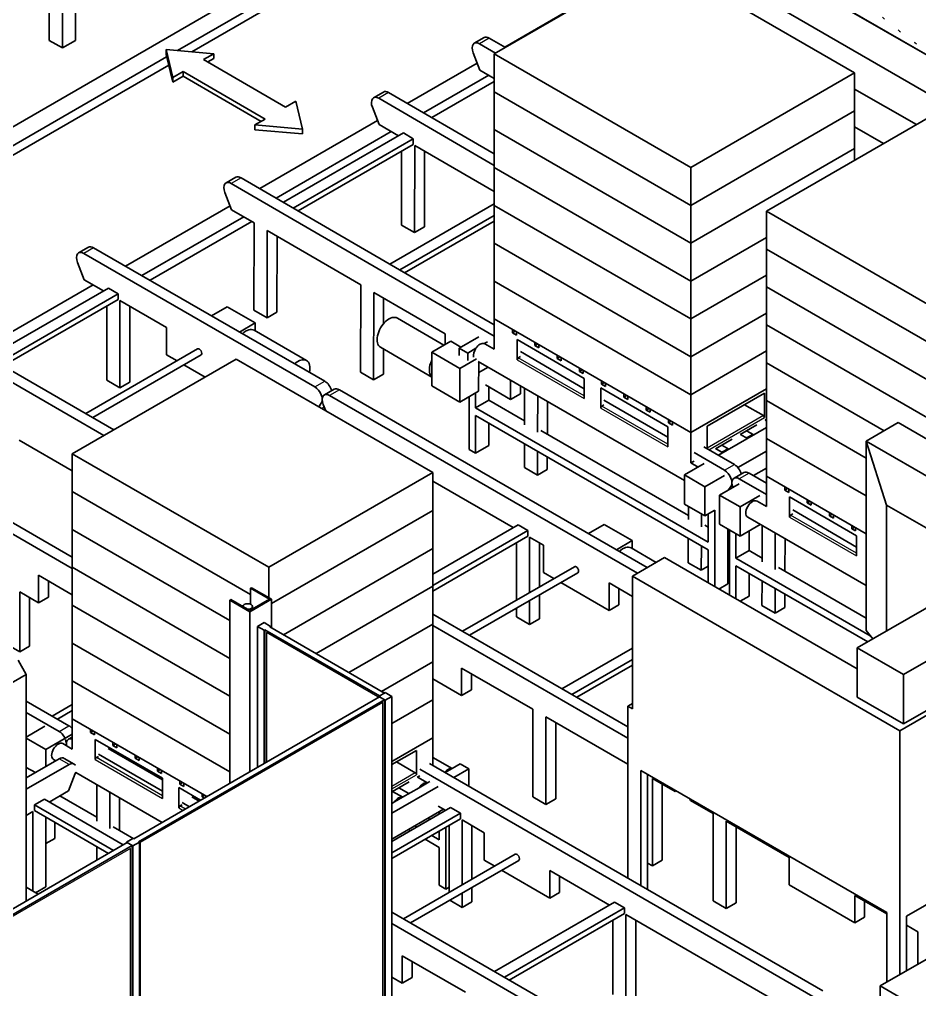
# Model space of a CAD drawing. Header units: millimetres. Extents: x 0 to 67800, y 0 to 42000.
# Drawn here: x 37433 to 41317, y 8477 to 12661 of the extents above; entities that cross this region are included whole.
import ezdxf

# ---------------------------------------------------------------- set-up
doc = ezdxf.new("R2010")
doc.units = ezdxf.units.MM
doc.header["$LTSCALE"] = 100
doc.linetypes.add('DOTTED', pattern=[0.0481, 0.0068, -0.0413])
for name, color, linetype, lineweight in [('Reference (ISO)', 7, 'DOTTED', 25), ('Visible (ISO)', 7, 'Continuous', 35), ('Visible Narrow (ISO)', 7, 'Continuous', 25)]:
    doc.layers.add(name, color=color, linetype=linetype, lineweight=lineweight)

msp = doc.modelspace()

# ---------------------------------------------------------------- linework, layer by layer
at = {"layer": 'Reference (ISO)', "ltscale": 18.237875}
msp.add_ellipse((43504.56, 14128.68), major_axis=(-3145.59, 0), ratio=0.5773503, start_param=0.064847, end_param=3.0767456, dxfattribs=at)
at = {"layer": 'Reference (ISO)', "ltscale": 18.120174}
msp.add_open_spline([(40383.51, 13902.24), (40433.15, 13674.17), (40521.45, 13462.53), (40761.99, 13059.33), (40921.55, 12877.33), (41315.53, 12527.04), (41558.53, 12377.87), (42119.81, 12117.86), (42444.18, 12023.59), (43114.04, 11910.45), (43459.92, 11894.02), (44143.93, 11940.01), (44481.9, 12001.73), (45136.14, 12215.13), (45453.57, 12366.26), (45996.76, 12774.34), (46232.2, 13016.15), (46504.03, 13502.47), (46580.66, 13695.75), (46625.61, 13902.24)], degree=3, knots=[2.4812018, 2.4812018, 2.4812018, 2.4812018, 2.6879056, 2.6879056, 2.9321188, 2.9321188, 3.2508192, 3.2508192, 3.6423922, 3.6423922, 4.0429308, 4.0429308, 4.441248, 4.441248, 4.842545, 4.842545, 5.1856258, 5.1856258, 5.3727798, 5.3727798, 5.3727798, 5.3727798], dxfattribs=at)
at = {"layer": 'Visible (ISO)'}
for p, q in [((35422.82, 11054.31), (39101.18, 13178.01)), ((39136.17, 13116.56), (38114.3, 12526.58)), ((39143.67, 13080.06), (38175.97, 12521.36)), ((37674.75, 12570.5), (37674.75, 13035.08)), ((37561.61, 12570.5), (37561.61, 12929.76)), ((37618.18, 12537.84), (37618.18, 12962.42)), ((41400.56, 12477.51), (40552.03, 12967.41)), ((41400.56, 12477.5), (40552.03, 12967.4)), ((39481.19, 12512.45), (40188.3, 12920.7)), ((40188.3, 12920.7), (41036.83, 12430.8)), ((41400.56, 12314.2), (40552.03, 12804.1)), ((41400.56, 12314.19), (40552.03, 12804.09)), ((39526.8, 12541.92), (39864.86, 12737.1)), ((37561.61, 12570.5), (37618.18, 12537.84)), ((37618.18, 12537.84), (37674.75, 12570.5)), ((39437.66, 12582.75), (39395.23, 12558.25)), ((39417.48, 12556.05), (39487.09, 12515.86)), ((39529.52, 12540.35), (39459.91, 12580.54)), ((38065.46, 12510.33), (38065.51, 12530.71)), ((38094.97, 12411.2), (38065.51, 12530.71)), ((38065.51, 12530.71), (38271.75, 12513.26)), ((38271.75, 12513.26), (38227.56, 12487.74)), ((38271.69, 12492.88), (38271.75, 12513.26)), ((39419.32, 12442.31), (39390.23, 12517.28)), ((39481.19, 12349.15), (39481.19, 12512.45)), ((40329.72, 12022.56), (39481.19, 12512.45)), ((38068.03, 12499.87), (35493.54, 11013.48)), ((38065.46, 12510.33), (38094.92, 12390.82)), ((38227.56, 12487.74), (38581.11, 12282.31)), ((38245.12, 12477.54), (38271.69, 12492.88)), ((39105.93, 12298.93), (39407.42, 12472.99)), ((38076.84, 12464.13), (36911.34, 11791.22)), ((38139.17, 12436.71), (38094.97, 12411.2)), ((38139.11, 12416.33), (38139.17, 12436.71)), ((38492.72, 12231.28), (38139.17, 12436.71)), ((39481.19, 12406.59), (39419.32, 12442.31)), ((41036.83, 12430.8), (40329.72, 12022.56)), ((41036.83, 12267.5), (41036.83, 12430.8)), ((38094.92, 12390.82), (38139.11, 12416.33)), ((38094.92, 12390.82), (38094.97, 12411.2)), ((38139.11, 12416.33), (38475.1, 12221.11)), ((39457.51, 12420.26), (39176.42, 12257.98)), ((39481.19, 12393.11), (39211.66, 12237.5)), ((38960.81, 12323.39), (39003.24, 12347.88)), ((39481.19, 12080.89), (39025.59, 12345.62)), ((40329.72, 11859.26), (39481.19, 12349.15)), ((39481.19, 12349.15), (39481.2, 12349.15)), ((39481.19, 12185.85), (39481.19, 12349.15)), ((40329.72, 11859.25), (39481.19, 12349.15)), ((41302.97, 12207.24), (41036.83, 12360.89)), ((41302.96, 12207.24), (41036.83, 12360.89)), ((38581.11, 12282.31), (38625.3, 12307.83)), ((38625.3, 12307.83), (38654.76, 12188.32)), ((38983.16, 12321.12), (39481.19, 12031.74)), ((38984.68, 12207.56), (38955.76, 12282.54)), ((41036.83, 12267.5), (40329.72, 11859.26)), ((41036.83, 12267.5), (40329.72, 11859.25)), ((41036.82, 12267.5), (41036.83, 12267.5)), ((41036.83, 12104.2), (41036.83, 12267.5)), ((38448.53, 12205.77), (38492.72, 12231.28)), ((38469.54, 11931.51), (38977.94, 12225.04)), ((40656.4, 11833.95), (41363.51, 12242.19)), ((38448.47, 12185.39), (38448.53, 12205.77)), ((38448.47, 12185.39), (38654.71, 12167.94)), ((38654.76, 12188.32), (38448.53, 12205.77)), ((39036.72, 12177.32), (38540.02, 11890.55)), ((38654.71, 12167.94), (38654.76, 12188.32)), ((39068.19, 12159.04), (38984.68, 12207.56)), ((40329.72, 11695.95), (39481.19, 12185.85)), ((39481.19, 12185.84), (39481.2, 12185.84)), ((39481.19, 12022.54), (39481.19, 12185.84)), ((40329.72, 11695.94), (39481.19, 12185.84)), ((41161.54, 12125.59), (41036.83, 12197.59)), ((41161.53, 12125.58), (41036.83, 12197.58)), ((39089.33, 12171.25), (38571.49, 11872.27)), ((38613.91, 11847.62), (39131.76, 12146.6)), ((39089.33, 12171.25), (39131.76, 12146.6)), ((39131.76, 12146.6), (39131.69, 12122.14)), ((39131.69, 12122.14), (38634.99, 11835.37)), ((39082.04, 12093.47), (39081.15, 11774.29)), ((39137.72, 11741.42), (39138.76, 12118.03)), ((39481.19, 11919.07), (39138.76, 12118.03)), ((39181.05, 12093.46), (39180.14, 11765.91)), ((41036.83, 12104.2), (40329.72, 11695.95)), ((41036.83, 12104.19), (40329.72, 11695.94)), ((41036.82, 12104.19), (41036.83, 12104.19)), ((41036.83, 12053.58), (41036.83, 12104.19)), ((40329.72, 11532.64), (39481.19, 12022.54)), ((39481.19, 12022.53), (39481.2, 12022.54)), ((39481.19, 11859.23), (39481.19, 12022.53)), ((40329.72, 11532.63), (39481.19, 12022.53)), ((40329.72, 11859.26), (40329.72, 12022.56)), ((38324.41, 11955.96), (38366.84, 11980.46)), ((39481.19, 11343.69), (38389.19, 11978.19)), ((38346.76, 11953.7), (39481.19, 11294.54)), ((38348.29, 11840.14), (38319.36, 11915.12)), ((37890.27, 11597.07), (38341.55, 11857.61)), ((39481.19, 11865.07), (39031.11, 11605.21)), ((40329.72, 11369.33), (39481.19, 11859.23)), ((39481.19, 11859.22), (39481.2, 11859.23)), ((39481.19, 11695.92), (39481.19, 11859.22)), ((40329.72, 11369.33), (39481.19, 11859.22)), ((40329.72, 11695.95), (40329.72, 11859.25)), ((38400.33, 11809.9), (37960.98, 11556.25)), ((38445.8, 11783.48), (38348.29, 11840.14)), ((39073.53, 11580.56), (39481.19, 11815.92)), ((41504.93, 11344.05), (40656.4, 11833.95)), ((40656.4, 11670.65), (40656.4, 11833.95)), ((38435.57, 11789.42), (37996.34, 11535.83)), ((38445.8, 11783.48), (38444.75, 11406.86)), ((39081.15, 11774.29), (39137.72, 11741.42)), ((39481.19, 11791.51), (39094.61, 11568.31)), ((39180.14, 11765.91), (39137.72, 11741.42)), ((38501.32, 11373.99), (38502.37, 11750.61)), ((38905.42, 11516.42), (38502.37, 11750.61)), ((38544.66, 11726.04), (38543.75, 11398.49)), ((40656.4, 11721.25), (40329.72, 11532.64)), ((40656.4, 11721.24), (40329.72, 11532.63)), ((37730.42, 11678.72), (37687.99, 11654.23)), ((38750.4, 11100.48), (37752.67, 11676.52)), ((40329.72, 11206.03), (39481.19, 11695.92)), ((39481.19, 11695.92), (39481.2, 11695.92)), ((39481.19, 11532.62), (39481.19, 11695.92)), ((40329.72, 11206.02), (39481.19, 11695.92)), ((40329.72, 11532.64), (40329.72, 11695.94)), ((37710.24, 11652.02), (38707.97, 11075.98)), ((41504.93, 11180.75), (40656.4, 11670.65)), ((41504.93, 11180.74), (40656.4, 11670.64)), ((40656.4, 11507.34), (40656.4, 11670.64)), ((40656.4, 11670.64), (40656.41, 11670.64)), ((37712.08, 11538.28), (37682.99, 11613.25)), ((40656.4, 11557.94), (40329.72, 11369.33)), ((40656.4, 11557.94), (40329.72, 11369.33)), ((37253.88, 11229.65), (37750.27, 11516.24)), ((37795.45, 11490.15), (37712.08, 11538.28)), ((38905.42, 11516.42), (38904.37, 11139.8)), ((40329.72, 11042.72), (39481.19, 11532.62)), ((39481.19, 11532.61), (39481.2, 11532.61)), ((39481.19, 11369.31), (39481.19, 11532.61)), ((40329.72, 11042.71), (39481.19, 11532.61)), ((40329.72, 11369.33), (40329.72, 11532.63)), ((41504.93, 11017.44), (40656.4, 11507.34)), ((41504.93, 11017.43), (40656.4, 11507.33)), ((40656.4, 11344.03), (40656.4, 11507.33)), ((40656.4, 11507.33), (40656.41, 11507.33)), ((37816.66, 11502.4), (37299.06, 11203.56)), ((37341.49, 11179.07), (37859.09, 11477.9)), ((37816.66, 11502.4), (37859.09, 11477.9)), ((37859.09, 11477.9), (37859.09, 11453.41)), ((38960.94, 11106.93), (38961.98, 11483.55)), ((39269.57, 11304.83), (38961.98, 11483.55)), ((37859.09, 11453.41), (37362.7, 11166.82)), ((37809.59, 11424.83), (37809.59, 11104.76)), ((37866.16, 11072.1), (37866.16, 11449.33)), ((38067.69, 11332.98), (37866.16, 11449.33)), ((37908.59, 11424.83), (37908.59, 11096.6)), ((39004.27, 11458.98), (39003.97, 11349.11)), ((38261.43, 11382.78), (38329.32, 11421.97)), ((38450.23, 11352.16), (38329.32, 11421.97)), ((38444.75, 11406.86), (38501.32, 11373.99)), ((38543.75, 11398.49), (38501.32, 11373.99)), ((40656.4, 11394.64), (40329.72, 11206.03)), ((40656.4, 11394.63), (40329.72, 11206.02)), ((38382.35, 11312.97), (38450.23, 11352.16)), ((38450.23, 11317.9), (38450.23, 11352.16)), ((39264.13, 11256.38), (39063.73, 11372.82)), ((39481.19, 11369.31), (39481.19, 11238.3)), ((40329.72, 10879.41), (39481.19, 11369.31)), ((40329.72, 11206.03), (40329.72, 11369.33)), ((41504.93, 10854.13), (40656.4, 11344.03)), ((40656.4, 11344.02), (40656.41, 11344.03)), ((41504.93, 10854.12), (40656.4, 11344.02)), ((40656.4, 11180.72), (40656.4, 11344.02)), ((37839.6, 10891.48), (37116.27, 11309.09)), ((38067.69, 11214.58), (38067.69, 11332.98)), ((38445.82, 11320.44), (38671.39, 11190.21)), ((39269.45, 11259.45), (39269.57, 11304.83)), ((39560.39, 11309.71), (39560.39, 11323.59)), ((39560.39, 11309.71), (39572.41, 11316.65)), ((39577.36, 11299.91), (39560.39, 11309.71)), ((39577.36, 11313.79), (39577.36, 11299.91)), ((37073.85, 11284.6), (37797.18, 10866.99)), ((39293.73, 11273.46), (39212.41, 11226.51)), ((39337.9, 11247.8), (39293.73, 11273.46)), ((39415.08, 11292.35), (39330.23, 11243.37)), ((39438.19, 11263.24), (39451.85, 11271.13)), ((39481.19, 11238.64), (39440.31, 11262.25)), ((39580.19, 11192.95), (39580.19, 11280.31)), ((39580.19, 11280.31), (39870.1, 11112.93)), ((39656.56, 11254.18), (39656.56, 11268.06)), ((39656.56, 11254.18), (39668.58, 11261.12)), ((39673.53, 11258.27), (39673.53, 11244.39)), ((37718.93, 10961.15), (38201.61, 11239.82)), ((37748.93, 10943.83), (38216.61, 11213.84)), ((38112.79, 11188.54), (38067.69, 11214.58)), ((39212.11, 11118.9), (38990.88, 11247.45)), ((39003.67, 11240.02), (39003.36, 11131.43)), ((39212.31, 11191.59), (39212.41, 11226.51)), ((39212.41, 11226.51), (39333.32, 11156.26)), ((39330.23, 11243.37), (39330.23, 11211.3)), ((39330.23, 11243.37), (39367, 11222.14)), ((39367, 11222.14), (39402.44, 11242.6)), ((39367, 11222.14), (39367, 11189.93)), ((39594.33, 11228.8), (39870.1, 11068.57)), ((39673.53, 11244.39), (39656.56, 11254.18)), ((40656.4, 11231.33), (40329.72, 11042.72)), ((40656.4, 11231.32), (40329.72, 11042.71)), ((37660.75, 10788.22), (38367.85, 11196.47)), ((38367.85, 11196.47), (39216.38, 10706.57)), ((39212.11, 11119.6), (39212.31, 11191.59)), ((39404.96, 11197.62), (39333.32, 11156.26)), ((40302.5, 10672.09), (39412.56, 11185.9)), ((39414.24, 11057.29), (39414.59, 11184.72)), ((39585.14, 11201.52), (39594.33, 11206.83)), ((39752.72, 11198.66), (39752.72, 11212.54)), ((39752.72, 11198.66), (39764.74, 11205.6)), ((39769.69, 11188.86), (39752.72, 11198.66)), ((39769.69, 11202.74), (39769.69, 11188.86)), ((40329.72, 11042.72), (40329.72, 11206.02)), ((41164.58, 10887.33), (40656.4, 11180.72)), ((41164.58, 10887.32), (40656.4, 11180.72)), ((40656.4, 11017.42), (40656.4, 11180.72)), ((40656.4, 11180.72), (40656.41, 11180.72)), ((38233.46, 11118.87), (38142.79, 11171.22)), ((38904.37, 11139.8), (38960.94, 11106.93)), ((39003.36, 11131.43), (38960.94, 11106.93)), ((39333.32, 11156.26), (39332.92, 11010.34)), ((39414.46, 11138.5), (39451.85, 11160.08)), ((39848.89, 11143.14), (39848.89, 11157.02)), ((39848.89, 11143.14), (39860.91, 11150.08)), ((39865.86, 11133.34), (39848.89, 11143.14)), ((39865.86, 11147.22), (39865.86, 11133.34)), ((37866.16, 11072.1), (37809.59, 11104.76)), ((37908.59, 11096.6), (37866.16, 11072.1)), ((39212, 11080.6), (39212.11, 11119.6)), ((39552.32, 11105.21), (39552.09, 11022.28)), ((39870.1, 11112.93), (39870.1, 11025.56)), ((39945.06, 11087.62), (39945.06, 11101.5)), ((39945.06, 11087.62), (39957.08, 11094.56)), ((39962.03, 11091.7), (39962.03, 11077.82)), ((38791.08, 11066.35), (38748.65, 11041.85)), ((40142.09, 10296.99), (38813.33, 11064.14)), ((39332.92, 11010.34), (39212, 11080.6)), ((39414.24, 11057.29), (39332.92, 11010.34)), ((39400.94, 11049.61), (39400.94, 10986.17)), ((39552.09, 11022.28), (39443.36, 11085.45)), ((39457.51, 11018.83), (39457.51, 11077.24)), ((39552.09, 11022.28), (39594.51, 11046.77)), ((39594.51, 11046.77), (39594.61, 11080.79)), ((39612.42, 11070.5), (39611.99, 10913.31)), ((39940.81, 10984.74), (39940.81, 11072.1)), ((39940.81, 11072.1), (40230.73, 10904.72)), ((39962.03, 11077.82), (39945.06, 11087.62)), ((40656.4, 11068.02), (40329.72, 10879.41)), ((40400.43, 10906.36), (40647.92, 11049.24)), ((40647.92, 11049.24), (40647.92, 10943.91)), ((38735.22, 11005.75), (38724.53, 10990.54)), ((38770.9, 11039.65), (40099.66, 10272.49)), ((39372.65, 10806.54), (39372.65, 11033.28)), ((39400.94, 10986.17), (39457.51, 11018.83)), ((39612.03, 10929.61), (39457.51, 11018.83)), ((39668.55, 10880.65), (39668.99, 11037.84)), ((39711.28, 11013.43), (39710.89, 10872.54)), ((39954.95, 11019.26), (40230.73, 10859.03)), ((40041.22, 11032.1), (40041.22, 11045.98)), ((40041.22, 11032.1), (40053.24, 11039.04)), ((40058.19, 11022.3), (40041.22, 11032.1)), ((40058.19, 11036.18), (40058.19, 11022.3)), ((40329.72, 10879.41), (40329.72, 11042.71)), ((41086.07, 10769.35), (40656.4, 11017.42)), ((41086.07, 10769.34), (40656.4, 11017.41)), ((40656.4, 10854.11), (40656.4, 11017.41)), ((40656.4, 11017.41), (40656.41, 11017.41)), ((38748.36, 10988.75), (38738, 10982.76)), ((38754.35, 10973.33), (38743.65, 11000.88)), ((39400.94, 10986.17), (40405.03, 10406.46)), ((39945.76, 10993.31), (39954.95, 10998.62)), ((40137.39, 10976.57), (40137.39, 10990.45)), ((40137.39, 10976.57), (40149.41, 10983.51)), ((40154.36, 10966.78), (40137.39, 10976.57)), ((40154.36, 10980.66), (40154.36, 10966.78)), ((40561.65, 10999.44), (40642.97, 10952.49)), ((40405.03, 10373.8), (39400.94, 10953.51)), ((39400.94, 10953.51), (39400.94, 10790.21)), ((39457.51, 10822.87), (39457.51, 10920.85)), ((40233.56, 10921.05), (40233.56, 10934.93)), ((40233.56, 10921.05), (40245.58, 10927.99)), ((40250.53, 10911.26), (40233.56, 10921.05)), ((40250.53, 10925.13), (40250.53, 10911.26)), ((40656.4, 10936.57), (40650.1, 10932.92)), ((40656.4, 10929.52), (40650.3, 10933.04)), ((41086.07, 10842), (41224.67, 10922.02)), ((41224.67, 10922.02), (41977.73, 10487.23)), ((40319.14, 10521.36), (39682.7, 10888.81)), ((40230.73, 10904.72), (40230.73, 10817.36)), ((40329.72, 10748.4), (40329.72, 10879.41)), ((40400.43, 10809.57), (40400.43, 10906.36)), ((40449.04, 10781.33), (40656.4, 10901.05)), ((40614.35, 10912.28), (40543.46, 10871.36)), ((40601.06, 10869.1), (40570.3, 10886.85)), ((37660.75, 10714.68), (37431.29, 10847.16)), ((40507.72, 10850.72), (40436.83, 10809.8)), ((40574.43, 10853.72), (40543.67, 10871.48)), ((40597.32, 10871.25), (40570.69, 10855.88)), ((41086.07, 10606.04), (40656.4, 10854.11)), ((41086.07, 10606.03), (40656.4, 10854.1)), ((40656.4, 10690.8), (40656.4, 10854.1)), ((40656.4, 10854.1), (40656.41, 10854.1)), ((41086.07, 10842), (41086.07, 10025.5)), ((41839.14, 10407.21), (41086.07, 10842)), ((41086.07, 10842), (41174.46, 10566.43)), ((39400.94, 10790.21), (39372.65, 10806.54)), ((39457.51, 10822.87), (39400.94, 10790.21)), ((39611.76, 10831.79), (39611.47, 10728.94)), ((39668.04, 10696.07), (39668.33, 10799.13)), ((40518.28, 10741.09), (40386.29, 10817.79)), ((40467.8, 10792.16), (40437.04, 10809.92)), ((40494.43, 10807.53), (40463.67, 10825.29)), ((40490.69, 10809.69), (40464.06, 10794.31)), ((40656.4, 10798.99), (40533.32, 10727.92)), ((38509.28, 10298.32), (37660.75, 10788.22)), ((37660.75, 10624.92), (37660.75, 10788.22)), ((39710.62, 10774.71), (39710.47, 10720.57)), ((40343.86, 10756.12), (40330.2, 10748.23)), ((40343.86, 10793.29), (40475.85, 10716.6)), ((39611.47, 10728.94), (39668.04, 10696.07)), ((39710.47, 10720.57), (39668.04, 10696.07)), ((40302.5, 10696.72), (40387.35, 10745.71)), ((40361.17, 10730.59), (40330.41, 10748.35)), ((40599.88, 10693.68), (40656.4, 10726.32)), ((39216.38, 10706.57), (38509.28, 10298.32)), ((39216.38, 10543.27), (39216.38, 10706.57)), ((39563.22, 10469.53), (39216.38, 10669.78)), ((40302.5, 10696.72), (40302.5, 10570.98)), ((40390.89, 10645.69), (40302.5, 10696.72)), ((40475.74, 10694.68), (40390.89, 10645.69)), ((40516.43, 10682.29), (40558.86, 10706.79)), ((40538.78, 10680.03), (40656.4, 10611.69)), ((40656.4, 10660.84), (40581.21, 10704.53)), ((40656.4, 10690.8), (40656.4, 10559.79)), ((41086.07, 10442.73), (40656.4, 10690.8)), ((37660.75, 10341.55), (37121.93, 10652.63)), ((40390.89, 10645.69), (40390.89, 10519.95)), ((40453.82, 10609.36), (40538.67, 10658.35)), ((40502.95, 10646.35), (40492.56, 10631.72)), ((40735.6, 10631.2), (40735.6, 10645.08)), ((40747.62, 10638.14), (40735.6, 10631.2)), ((40752.57, 10621.4), (40735.6, 10631.2)), ((40752.57, 10635.28), (40752.57, 10621.4)), ((37121.93, 10603.64), (37660.75, 10292.56)), ((38430.08, 10180.74), (37660.75, 10624.92)), ((38430.08, 10180.73), (37660.75, 10624.91)), ((37660.75, 10461.61), (37660.75, 10624.91)), ((37660.75, 10624.91), (37660.75, 10624.91)), ((40453.82, 10609.36), (40453.82, 10483.62)), ((40542.21, 10558.32), (40453.82, 10609.36)), ((40627.06, 10607.31), (40542.21, 10558.32)), ((40755.4, 10514.44), (40755.4, 10601.8)), ((40755.4, 10601.8), (41045.31, 10434.42)), ((40831.77, 10575.68), (40831.77, 10589.55)), ((40302.5, 10570.98), (40390.89, 10519.95)), ((40319.25, 10561.31), (40319.1, 10505.06)), ((40390.89, 10519.95), (40433.31, 10544.44)), ((40433.31, 10544.44), (40433.31, 10214.58)), ((40542.21, 10432.58), (40542.21, 10558.32)), ((40615.52, 10583.74), (40656.4, 10560.14)), ((40769.54, 10545.95), (41045.31, 10385.71)), ((40843.79, 10582.61), (40831.77, 10575.68)), ((40848.74, 10565.88), (40831.77, 10575.68)), ((40848.74, 10579.76), (40848.74, 10565.88)), ((41047.89, 9950.38), (42128.35, 10574.19)), ((41174.46, 10023.46), (41174.46, 10566.43)), ((41174.46, 10566.43), (41644.69, 10294.95)), ((39216.38, 10543.27), (38520.59, 10141.55)), ((39216.38, 10543.26), (38520.59, 10141.54)), ((39216.38, 10379.96), (39216.38, 10543.26)), ((39216.38, 10543.26), (39216.38, 10543.26)), ((40375.66, 10472.4), (40375.82, 10528.65)), ((40405.03, 10406.46), (40405.03, 10528.11)), ((40575.52, 10514.46), (41086.07, 10219.69)), ((40769.54, 10528.32), (40760.35, 10523.01)), ((40927.93, 10520.15), (40927.93, 10534.03)), ((40939.95, 10527.09), (40927.93, 10520.15)), ((40944.9, 10510.36), (40927.93, 10520.15)), ((40944.9, 10524.23), (40944.9, 10510.36)), ((38340.98, 10068.87), (37660.75, 10461.61)), ((37660.75, 10461.6), (37660.75, 10461.61)), ((38340.98, 10068.87), (37660.75, 10461.6)), ((37660.75, 10298.3), (37660.75, 10461.6)), ((39584.43, 10481.78), (39216.38, 10269.29)), ((39584.43, 10481.78), (39626.86, 10457.28)), ((39887.78, 10443.81), (39955.66, 10483)), ((40076.58, 10413.19), (39955.66, 10483)), ((40405.03, 10471.78), (40389.81, 10480.56)), ((40453.82, 10483.62), (40542.21, 10432.58)), ((40489.88, 10226.83), (40489.88, 10462.79)), ((40542.21, 10432.58), (40629.77, 10483.14)), ((40637.73, 10478.54), (40637.3, 10321.35)), ((41024.1, 10464.63), (41024.1, 10478.51)), ((41036.12, 10471.57), (41024.1, 10464.63)), ((41041.07, 10454.83), (41024.1, 10464.63)), ((41041.07, 10468.71), (41041.07, 10454.83)), ((39216.38, 10220.3), (39626.86, 10457.28)), ((39626.86, 10432.79), (39216.38, 10195.8)), ((39626.86, 10457.28), (39626.86, 10432.79)), ((39633.93, 10188.83), (39633.93, 10428.71)), ((39694.03, 10394), (39633.93, 10428.71)), ((40318.87, 10423.54), (40318.58, 10318.08)), ((40496.25, 10178.25), (40496.25, 10459.12)), ((40524.53, 10442.79), (40524.53, 10337.46)), ((40581.1, 10370.12), (40581.1, 10455.04)), ((40693.86, 10288.69), (40694.3, 10445.88)), ((40736.59, 10421.46), (40736.2, 10280.57)), ((41045.31, 10434.42), (41045.31, 10347.06)), ((42327.75, 10459.06), (41247.29, 9835.26)), ((39216.38, 10379.96), (38571.47, 10007.62)), ((39216.38, 10379.95), (38571.47, 10007.61)), ((39216.38, 10379.96), (39216.38, 10379.95)), ((39216.38, 10216.65), (39216.38, 10379.95)), ((39577.36, 10404.21), (39577.36, 10156.17)), ((39676.35, 10404.21), (39676.35, 10213.32)), ((39694.03, 10275.61), (39694.03, 10394)), ((40008.7, 10374), (40076.58, 10413.19)), ((40072.17, 10381.47), (40180.29, 10319.05)), ((40076.58, 10378.92), (40076.58, 10413.19)), ((40375.14, 10285.21), (40375.44, 10390.88)), ((40077.74, 10259.84), (40216.33, 10339.85)), ((40216.33, 10339.85), (41047.89, 9859.75)), ((40405.03, 10230.91), (40405.03, 10373.8)), ((40581.1, 10370.12), (40524.53, 10337.46)), ((40524.53, 10337.46), (41103.75, 10003.05)), ((40637.34, 10337.65), (40581.1, 10370.12)), ((38340.98, 9905.57), (37660.75, 10298.3)), ((37660.75, 10298.29), (37660.75, 10298.3)), ((38340.98, 9905.56), (37660.75, 10298.29)), ((37660.75, 10135), (37660.75, 10298.29)), ((38509.28, 10166.81), (38509.28, 10298.32)), ((39345.28, 10022.18), (39827.95, 10300.85)), ((40318.58, 10318.08), (40375.14, 10285.21)), ((40405.03, 10302.47), (40375.14, 10285.21)), ((41093.14, 9976.51), (40524.53, 10304.8)), ((40524.53, 10304.8), (40524.53, 10161.92)), ((41086.07, 10078.57), (40708.01, 10296.85)), ((37515.08, 10263.98), (37515.08, 10145.59)), ((37660.75, 10179.88), (37515.08, 10263.98)), ((39375.28, 10004.86), (39842.95, 10274.87)), ((39739.14, 10249.57), (39694.03, 10275.61)), ((41231.74, 9593.58), (40077.74, 10259.84)), ((40077.74, 9688.29), (40077.74, 10259.84)), ((40581.1, 10174.16), (40581.1, 10272.14)), ((42378.66, 10255.75), (41231.74, 9593.58)), ((37557.51, 10170.08), (37557.51, 10239.48)), ((38434.32, 10210.09), (38430.08, 10207.64)), ((38520.59, 10160.28), (38434.32, 10210.09)), ((39216.38, 10216.65), (38712.89, 9925.96)), ((39216.38, 10216.65), (38712.9, 9925.96)), ((39216.38, 10053.35), (39216.38, 10216.65)), ((39216.38, 10216.65), (39216.38, 10216.65)), ((39976.88, 10112.31), (39769.14, 10232.25)), ((39976.88, 10230.71), (39976.88, 10112.31)), ((40077.74, 10172.47), (39976.88, 10230.71)), ((40450.99, 10204.37), (40489.88, 10226.83)), ((40637.07, 10239.83), (40636.77, 10133.2)), ((42327.75, 10246.77), (41247.29, 9622.97)), ((37433.77, 9933.7), (37433.77, 10192.53)), ((37515.08, 10145.59), (37433.77, 10192.53)), ((37476.19, 10168.04), (37476.19, 9958.2)), ((37515.08, 10145.59), (37557.51, 10170.08)), ((38430.08, 10207.64), (38512.1, 10160.28)), ((38430.08, 10138.74), (38430.08, 10207.64)), ((39676.35, 10178.68), (39676.35, 10075.98)), ((40019.3, 10136.81), (40019.3, 10206.21)), ((40581.1, 10174.16), (40542.21, 10151.71)), ((40693.34, 10100.33), (40693.64, 10207.17)), ((40735.93, 10182.75), (40735.77, 10124.82)), ((38340.98, 9742.26), (37660.75, 10135)), ((38340.98, 9742.25), (37660.75, 10134.99)), ((37660.75, 9971.69), (37660.75, 10134.99)), ((37660.75, 10134.99), (37660.75, 10134.99)), ((38345.23, 10158.65), (38340.98, 10156.2)), ((38340.98, 10156.2), (38427.25, 10106.39)), ((38340.98, 9366.65), (38340.98, 10156.2)), ((38427.25, 10111.29), (38345.23, 10158.65)), ((38427.25, 10106.39), (38520.59, 10160.28)), ((38512.1, 10160.28), (38427.25, 10111.29)), ((38438.35, 10117.7), (38438.35, 10129.09)), ((38520.59, 10036.99), (38520.59, 10160.28)), ((39633.93, 10051.48), (39633.93, 10154.19)), ((40019.3, 10136.81), (39976.88, 10112.31)), ((40636.77, 10133.2), (40693.34, 10100.33)), ((38427.25, 9416.45), (38427.25, 10106.39)), ((38438.35, 10120.56), (38440.83, 10119.13)), ((40057.94, 9610.72), (39216.38, 10096.59)), ((39577.36, 10121.53), (39577.36, 10084.14)), ((39633.93, 10051.48), (39577.36, 10084.14)), ((40735.77, 10124.82), (40693.34, 10100.33)), ((38459.78, 10043.52), (38488.06, 10059.85)), ((38488.06, 10027.19), (38459.78, 10043.52)), ((38459.78, 9435.23), (38459.78, 10043.52)), ((38488.06, 10059.85), (38516.35, 10043.52)), ((38516.35, 10043.52), (38512.81, 10041.48)), ((38516.35, 10039.44), (38516.35, 10043.52)), ((39216.38, 10053.35), (38854.32, 9844.31)), ((39216.38, 10053.34), (38854.33, 9844.31)), ((39216.38, 9890.04), (39216.38, 10053.34)), ((39216.38, 10053.34), (39216.38, 10053.34)), ((39216.38, 10047.61), (40057.94, 9561.73)), ((39676.35, 10075.98), (39633.93, 10051.48)), ((38491.6, 10029.23), (38488.06, 10027.19)), ((38488.06, 9451.56), (38488.06, 10027.19)), ((38986.57, 9743.46), (38491.6, 10029.23)), ((38491.6, 9453.6), (38491.6, 10029.23)), ((38512.81, 10041.48), (39007.79, 9755.71)), ((41086.07, 10025.5), (41114.8, 9989.02)), ((37433.77, 9933.7), (37377.2, 9966.36)), ((38340.98, 9578.95), (37660.75, 9971.69)), ((38340.98, 9578.94), (37660.75, 9971.68)), ((37660.75, 9808.38), (37660.75, 9971.68)), ((37660.75, 9971.68), (37660.75, 9971.68)), ((37476.19, 9958.2), (37433.77, 9933.7)), ((40077.74, 9950.09), (39773.94, 9774.69)), ((41247.29, 9835.26), (41047.89, 9950.38)), ((41047.89, 9738.1), (41047.89, 9950.38)), ((37462.4, 9835.93), (37427.05, 9897.17)), ((39216.38, 9890.04), (38995.75, 9762.66)), ((39216.38, 9890.03), (38995.76, 9762.65)), ((39216.38, 9726.73), (39216.38, 9890.03)), ((39216.38, 9890.03), (39216.38, 9890.03)), ((39816.36, 9750.2), (40077.74, 9901.1)), ((40077.74, 9876.61), (39837.58, 9737.95)), ((36048.19, 9019.43), (37462.4, 9835.93)), ((37462.4, 8859.4), (37462.4, 9835.93)), ((39648.07, 9685.69), (39340.48, 9863.28)), ((39340.48, 9863.28), (39340.48, 9744.89)), ((39382.91, 9769.38), (39382.91, 9838.79)), ((41247.29, 9622.97), (41247.29, 9835.26)), ((38340.98, 9415.64), (37660.75, 9808.38)), ((37660.75, 9808.37), (37660.75, 9808.38)), ((38340.98, 9415.64), (37660.75, 9808.37)), ((37660.75, 9645.07), (37660.75, 9808.37)), ((39340.48, 9744.89), (39216.38, 9816.54)), ((38983.04, 9741.42), (39011.32, 9757.75)), ((38986.57, 9743.46), (39007.79, 9755.71)), ((39011.32, 9757.75), (39039.61, 9741.42)), ((39382.91, 9769.38), (39340.48, 9744.89)), ((37646.25, 9615.07), (37462.4, 9721.21)), ((37925.91, 9127.01), (38986.57, 9739.38)), ((39007.79, 9727.13), (37947.13, 9114.76)), ((38983.04, 9737.34), (38983.04, 9741.42)), ((39011.32, 9725.09), (38983.04, 9741.42)), ((39007.79, 9727.13), (38986.57, 9739.38)), ((39007.79, 8044.98), (39007.79, 9727.13)), ((39039.61, 9741.42), (39011.32, 9725.09)), ((39011.32, 8042.94), (39011.32, 9725.09)), ((39039.61, 8026.61), (39039.61, 9741.42)), ((39216.38, 9726.73), (39039.61, 9624.67)), ((39216.38, 9726.72), (39039.61, 9624.66)), ((39216.38, 9726.73), (39216.38, 9726.72)), ((39216.38, 9563.42), (39216.38, 9726.72)), ((40057.94, 9699.72), (40077.74, 9711.15)), ((41247.29, 9622.97), (41047.89, 9738.1)), ((37462.4, 9672.22), (37603.82, 9590.57)), ((37660.75, 9707.13), (37573.77, 9656.91)), ((37596.75, 9643.64), (37660.75, 9680.59)), ((39648.07, 9685.69), (39648.07, 9308.47)), ((40057.94, 9699.72), (40077.74, 9688.29)), ((40057.94, 8957.52), (40057.94, 9699.72)), ((37660.75, 9645.07), (37660.75, 9514.06)), ((38241.99, 9309.49), (37660.75, 9645.07)), ((39704.64, 9275.81), (39704.64, 9653.03)), ((40057.94, 9449.06), (39704.64, 9653.03)), ((39747.07, 9628.54), (39747.07, 9300.31)), ((37462.4, 9566.08), (37543.01, 9612.62)), ((37739.94, 9585.47), (37739.94, 9599.35)), ((37751.96, 9592.41), (37739.94, 9585.47)), ((37756.91, 9575.67), (37739.94, 9585.47)), ((37756.91, 9589.55), (37756.91, 9575.67)), ((41231.74, 8541.25), (41231.74, 9593.58)), ((37546.55, 9512.6), (37462.4, 9561.18)), ((37660.75, 9578.53), (37546.55, 9512.6)), ((37644.51, 9556.44), (37660.75, 9565.82)), ((37759.74, 9468.71), (37759.74, 9556.07)), ((37759.74, 9556.07), (38049.66, 9388.69)), ((37836.11, 9529.95), (37836.11, 9543.83)), ((39216.38, 9563.42), (39039.61, 9461.36)), ((39216.38, 9563.42), (39216.38, 9443.4)), ((37546.55, 9438.7), (37546.55, 9512.6)), ((37619.87, 9538.01), (37660.75, 9514.41)), ((38049.66, 9382.16), (37816.31, 9516.88)), ((37830.45, 9515.25), (37824.8, 9511.98)), ((37848.13, 9536.89), (37836.11, 9529.95)), ((37853.08, 9520.15), (37836.11, 9529.95)), ((37853.08, 9534.03), (37853.08, 9520.15)), ((39039.61, 9447.48), (39145.67, 9508.72)), ((39145.67, 9508.72), (39145.67, 9403.39)), ((37604.18, 9471.98), (37462.4, 9390.12)), ((37579.87, 9468.73), (37589.21, 9463.33)), ((37668.85, 9449.68), (37626.43, 9474.18)), ((37773.88, 9482.59), (37764.69, 9477.28)), ((37773.88, 9492.39), (38049.66, 9333.17)), ((37932.28, 9474.43), (37932.28, 9488.3)), ((37944.3, 9481.37), (37932.28, 9474.43)), ((37949.25, 9464.63), (37932.28, 9474.43)), ((37949.25, 9478.51), (37949.25, 9464.63)), ((39140.72, 9411.96), (39059.4, 9458.91)), ((39216.38, 9478.16), (39299.87, 9429.95)), ((37462.4, 9341.13), (37646.6, 9447.48)), ((37462.4, 9435.44), (37501.65, 9412.78)), ((38028.44, 9418.9), (38028.44, 9432.78)), ((38040.46, 9425.84), (38028.44, 9418.9)), ((38045.41, 9409.11), (38028.44, 9418.9)), ((38045.41, 9422.99), (38045.41, 9409.11)), ((39159.81, 9427.07), (40856.52, 8447.48)), ((40898.94, 8471.97), (39202.24, 9451.56)), ((39299.66, 9429.84), (39269.77, 9412.58)), ((39335.11, 9450.3), (39299.66, 9429.84)), ((39306.54, 9391.35), (39371.87, 9429.07)), ((39371.87, 9429.07), (39335.11, 9450.3)), ((39371.87, 9429.07), (39371.87, 9353.62)), ((40114.51, 9422.11), (40114.51, 8924.86)), ((40114.51, 9422.11), (41175.17, 8809.74)), ((41260.02, 8793.41), (42350.38, 9422.93)), ((37500.59, 9412.17), (37500.59, 9413.39)), ((37673.86, 9408.71), (37644.77, 9333.74)), ((37675.52, 9413.5), (38048.83, 9197.97)), ((38049.66, 9388.69), (38049.66, 9301.33)), ((38124.61, 9363.38), (38124.61, 9377.26)), ((39113.8, 9372.74), (39042.91, 9331.82)), ((39159.81, 9399.31), (39149.55, 9393.38)), ((39149.75, 9393.5), (39193.24, 9368.39)), ((39203.3, 9374.2), (39193.03, 9368.27)), ((40142.79, 9405.78), (40142.79, 8908.53)), ((40261.77, 9331.37), (40164.26, 9387.67)), ((40164.26, 9010.45), (40164.26, 9387.67)), ((37644.77, 9333.74), (37561.4, 9285.61)), ((37766.11, 9361.2), (37766.11, 9203.76)), ((38120.37, 9260.5), (38120.37, 9347.87)), ((38120.37, 9347.87), (38214.41, 9293.57)), ((38136.63, 9370.32), (38124.61, 9363.38)), ((38141.58, 9353.58), (38124.61, 9363.38)), ((38141.58, 9367.46), (38141.58, 9353.58)), ((39039.61, 9237.23), (39240.07, 9352.97)), ((39043.12, 9331.93), (39086.61, 9306.83)), ((39069.75, 9347.31), (39113.24, 9322.2)), ((39157.28, 9347.63), (39086.4, 9306.71)), ((39193.03, 9368.27), (39157.28, 9347.63)), ((40206.68, 9363.18), (40206.68, 9034.95)), ((40264.63, 9335.44), (40261.77, 9331.37)), ((40266.72, 9334.23), (40261.77, 9331.37)), ((37497.76, 9273.36), (37540.19, 9297.86)), ((37881.01, 9101.08), (37540.19, 9297.86)), ((37766.11, 9220.09), (37607.01, 9311.94)), ((37822.67, 9171.1), (37822.67, 9328.54)), ((37865.1, 9304.05), (37865.1, 9162.93)), ((38208.75, 9290.31), (38176.93, 9308.68)), ((38191.08, 9307.04), (38185.42, 9303.78)), ((38220.78, 9307.86), (38220.78, 9321.74)), ((38232.8, 9314.8), (38220.78, 9307.86)), ((38229.97, 9302.55), (38220.78, 9307.86)), ((38237.75, 9311.94), (38237.75, 9307.04)), ((39086.4, 9306.71), (39050.65, 9286.07)), ((39704.64, 9275.81), (39648.07, 9308.47)), ((39747.07, 9300.31), (39704.64, 9275.81)), ((40328.38, 9292.92), (40325.52, 9300.28)), ((40425.89, 9236.62), (40328.38, 9292.92)), ((37497.76, 9248.87), (37497.76, 9273.36)), ((37497.76, 9273.36), (37838.58, 9076.59)), ((37817.37, 9064.34), (37497.76, 9248.87)), ((38134.51, 9274.38), (38125.32, 9269.08)), ((38134.51, 9284.18), (38166.33, 9265.81)), ((39050.65, 9286.07), (39039.61, 9279.69)), ((39293.46, 9261.73), (39039.61, 9115.17)), ((39039.61, 9126.19), (39262.7, 9254.99)), ((39272.24, 9249.48), (39240.07, 9268.06)), ((39293.46, 9261.73), (39335.88, 9237.23)), ((37490.69, 9244.79), (37462.4, 9228.46)), ((37490.69, 9244.79), (37490.69, 8901.86)), ((37547.26, 8920.64), (37547.26, 9220.29)), ((39039.61, 9066.18), (39335.88, 9237.23)), ((39335.88, 9212.74), (39039.61, 9041.68)), ((39205.35, 9210.86), (39195.81, 9216.37)), ((39244.6, 9233.52), (39244.6, 9244.54)), ((39335.88, 9237.23), (39335.88, 9212.74)), ((39342.95, 8927.95), (39342.95, 9208.66)), ((39438.41, 9153.54), (39342.95, 9208.66)), ((40425.89, 9236.62), (40425.89, 8859.4)), ((37585.44, 9128.43), (37585.44, 9198.25)), ((37926.62, 9127.41), (37836.82, 9179.26)), ((39120.5, 9161.87), (39110.95, 9167.38)), ((39139.24, 9183.71), (39148.78, 9178.2)), ((39272.88, 9176.36), (39272.88, 8910.59)), ((39286.39, 9184.16), (39286.39, 8895.3)), ((39385.38, 9184.16), (39385.38, 8952.45)), ((40754.69, 9046.79), (40482.46, 9203.96)), ((40482.46, 8826.74), (40482.46, 9203.96)), ((40524.88, 9179.47), (40524.88, 8851.23)), ((37585.44, 9128.43), (37547.26, 9106.39)), ((37894.09, 9112.72), (37922.38, 9129.05)), ((37922.38, 9129.05), (37925.91, 9127.01)), ((39244.6, 9090.22), (39184.14, 9125.13)), ((39212.42, 9141.46), (39244.6, 9122.88)), ((39244.6, 9122.88), (39244.6, 9160.03)), ((39438.41, 9035.15), (39438.41, 9153.54)), ((36836.97, 8498.3), (37897.63, 9110.68)), ((37918.84, 9098.43), (36858.18, 8486.06)), ((37766.11, 9093.94), (37766.11, 9034.74)), ((37922.38, 9096.39), (37894.09, 9112.72)), ((37894.09, 9108.63), (37894.09, 9112.72)), ((37918.84, 9098.43), (37897.63, 9110.68)), ((37918.84, 7637.55), (37918.84, 9098.43)), ((37950.66, 9112.72), (37922.38, 9096.39)), ((37922.38, 7635.51), (37922.38, 9096.39)), ((37947.13, 9114.76), (37950.66, 9112.72)), ((37950.66, 7619.18), (37950.66, 9112.72)), ((39244.6, 8926.92), (39244.6, 9090.22)), ((39572.33, 9060.39), (39089.66, 8781.71)), ((40754.69, 8928.39), (40754.69, 9046.79)), ((39587.33, 9034.41), (39119.66, 8764.39)), ((39483.52, 9009.11), (39438.41, 9035.15)), ((40142.79, 9022.84), (40164.26, 9010.45)), ((40206.68, 9034.95), (40164.26, 9010.45)), ((39721.26, 8871.85), (39513.52, 8991.79)), ((39979.35, 8841.23), (39721.26, 8990.24)), ((39721.26, 8990.24), (39721.26, 8871.85)), ((39763.68, 8896.35), (39763.68, 8965.75)), ((37513.32, 8888.79), (37462.4, 8918.19)), ((37547.26, 8920.64), (37502.71, 8894.92)), ((39272.88, 8910.59), (39244.6, 8926.92)), ((39286.39, 8918.39), (39272.88, 8910.59)), ((39385.38, 8917.81), (39385.38, 8855.93)), ((41037.54, 8765.09), (40754.69, 8928.39)), ((39342.95, 8831.43), (39342.95, 8893.31)), ((39721.26, 8871.85), (39763.68, 8896.35)), ((41175.17, 8804.02), (41037.54, 8883.49)), ((41037.54, 8883.49), (41037.54, 8765.09)), ((41147.35, 8492.53), (41854.45, 8900.78)), ((39342.95, 8831.43), (39289.36, 8862.37)), ((39385.38, 8855.93), (39342.95, 8831.43)), ((40000.56, 8853.48), (39482.96, 8554.64)), ((39525.39, 8530.15), (40042.99, 8828.98)), ((40000.56, 8853.48), (40042.99, 8828.98)), ((40042.99, 8828.98), (40042.99, 8804.49)), ((40482.46, 8826.74), (40425.89, 8859.4)), ((40524.88, 8851.23), (40482.46, 8826.74)), ((41079.96, 8789.59), (41079.96, 8858.99)), ((40262.55, 8104.55), (39039.61, 8810.61)), ((40042.99, 8804.49), (39546.6, 8517.9)), ((40050.06, 8423.19), (40050.06, 8800.41)), ((40686.46, 8432.98), (40050.06, 8800.41)), ((41079.96, 8789.59), (41037.54, 8765.09)), ((41175.17, 8508.59), (41175.17, 8809.74)), ((41260.02, 8793.41), (41260.02, 8557.58)), ((39039.61, 8761.62), (40220.12, 8080.05)), ((39993.49, 8775.91), (39993.49, 8455.85)), ((40092.49, 8775.91), (40092.49, 8447.68)), ((41309.77, 8726.31), (41260.02, 8755.03)), ((41309.77, 8726.31), (41309.77, 8586.31)), ((39357.1, 8465.64), (39084.86, 8622.82)), ((39084.86, 8622.82), (39084.86, 8504.43)), ((39127.29, 8528.92), (39127.29, 8598.32)), ((39084.86, 8504.43), (39039.61, 8530.56)), ((39084.86, 8504.43), (39127.29, 8528.92)), ((41147.35, 8165.93), (41147.35, 8492.53)), ((41995.87, 8002.63), (41147.35, 8492.53))]:
    msp.add_line(p, q, dxfattribs=at)
for centre, major_axis, ratio, start_param, end_param in [((39417.48, 12519.71), (-22.25, 38.54), 0.5773503, 5.4977871, 7.5921822), ((39459.91, 12544.21), (-22.25, 38.54), 0.5773503, 5.4977871, 6.2831853), ((39025.49, 12309.34), (-22.25, 38.54), 0.5773503, 5.4945854, 6.2831853), ((38983.06, 12284.85), (-22.25, 38.54), 0.5773503, 5.4945854, 7.5889805), ((38389.09, 11941.92), (-22.25, 38.54), 0.5773503, 5.4945854, 6.2831853), ((38346.66, 11917.42), (-22.25, 38.54), 0.5773503, 5.4945854, 7.5889805), ((37752.67, 11640.18), (-22.25, 38.54), 0.5773503, 5.4977871, 6.2831853), ((37710.24, 11615.69), (-22.25, 38.54), 0.5773503, 5.4977871, 7.5921822), ((39027.3, 11310.13), (36.42, 62.69), 0.5754988, 0, 3.1415927), ((38409.57, 11257.65), (36.25, 62.79), 0.5773503, 0, 1.0780696), ((39420.31, 11227.61), (20, 34.64), 0.5773503, 0.1013169, 1.4694794), ((39420.31, 11227.61), (20, 34.64), 0.5773503, 0, 0.1013169), ((38209.11, 11226.83), (-7.5, 12.99), 0.5773503, 3.1415927, 6.2831853), ((39420.31, 11227.61), (20, 34.64), 0.5773503, 1.4694794, 2.5687525), ((38635.14, 11127.42), (36.25, 62.79), 0.5773503, 5.2051157, 7.3612549), ((39252.87, 11179.07), (-36.42, -62.69), 0.5754988, 4.8444741, 6.1542918), ((39585.14, 11195.8), (3.5, 6.06), 0.5773503, 0.7853982, 2.3561945), ((38750.4, 11064.14), (-22.25, 38.54), 0.5773503, 4.2853104, 5.4977871), ((38707.97, 11039.65), (22.25, -38.54), 0.5773503, 0.2617994, 2.3561945), ((38813.33, 11027.81), (-22.25, 38.54), 0.5773503, 5.4977871, 6.2831853), ((38770.9, 11003.32), (-22.25, 38.54), 0.5773503, 5.4977871, 7.5921822), ((39945.76, 10987.6), (3.5, 6.06), 0.5773503, 0.7853982, 2.3561945), ((40642.97, 10946.77), (3.5, -6.06), 0.5773503, 0.7853982, 2.3561945), ((40475.75, 10680.32), (22.25, -38.54), 0.5773503, 0.2585976, 2.3529927), ((40518.18, 10704.82), (-22.25, 38.54), 0.5773503, 4.2803379, 5.4945854), ((40538.68, 10643.76), (-22.25, 38.54), 0.5773503, 5.4945854, 7.5659847), ((40581.11, 10668.25), (-22.25, 38.54), 0.5773503, 5.4945854, 6.2831853), ((40595.52, 10549.1), (-20, -34.64), 0.5773503, 3.1415927, 6.2831853), ((40760.35, 10517.3), (3.5, 6.06), 0.5773503, 0.7853982, 2.3561945), ((40035.92, 10318.68), (36.25, 62.79), 0.5773503, 0, 1.0780696), ((39835.45, 10287.86), (-7.5, 12.99), 0.5773503, 3.1415926, 6.2831853), ((38417.35, 10129.09), (21, 0), 0.5773503, 4.7156997, 9.4214673), ((37603.82, 9554.24), (22.25, -38.54), 0.5773503, 1.4804815, 2.3561945), ((37646.25, 9578.73), (-22.25, 38.54), 0.5773503, 5.0190325, 5.4977871), ((37599.87, 9503.37), (-20, -34.64), 0.5773503, 3.1415927, 6.2831853), ((37603.82, 9554.24), (22.25, -38.54), 0.5773503, 0.5924857, 1.2878499), ((37666.76, 9517.9), (-22.25, 38.54), 0.5773503, 5.6899794, 7.2614959), ((37604.18, 9435.64), (22.25, 38.54), 0.5773503, 0, 0.7853982), ((37764.69, 9471.57), (3.5, 6.06), 0.5773503, 0.7853982, 2.3561945), ((37646.6, 9411.15), (22.25, 38.54), 0.5773503, 5.9961987, 7.0685835), ((37646.6, 9411.15), (-22.25, -38.54), 0.5773503, 1.8325957, 1.9770049), ((39281.79, 9394.2), (20, 34.64), 0.5773503, 0.1013169, 1.3207102), ((39140.72, 9406.25), (3.5, -6.06), 0.5773503, 0.7853982, 2.3561945), ((39175.16, 9332.64), (20, 34.64), 0.5773503, 0.1013169, 1.4694794), ((39068.53, 9271.08), (20, 34.64), 0.5773503, 0.1013169, 1.4694794), ((38125.32, 9263.36), (3.5, 6.06), 0.5773503, 0.7853982, 2.3561945), ((39579.83, 9047.4), (-7.5, 12.99), 0.5773503, 3.1415927, 6.2831853)]:
    msp.add_ellipse(centre, major_axis=major_axis, ratio=ratio, start_param=start_param, end_param=end_param, dxfattribs=at)
at = {"layer": 'Visible Narrow (ISO)'}
for p, q in [((39459.91, 12580.54), (39417.48, 12556.05)), ((39025.59, 12345.62), (38983.16, 12321.12)), ((38389.19, 11978.19), (38346.76, 11953.7)), ((37752.67, 11676.52), (37710.24, 11652.02)), ((39580.19, 11192.95), (39870.1, 11025.56)), ((39870.1, 11037), (39585.14, 11201.52)), ((38707.97, 11075.98), (38750.4, 11100.48)), ((38813.33, 11064.14), (38770.9, 11039.65)), ((38741.04, 11009.11), (38735.22, 11005.75)), ((39940.81, 10984.74), (40230.73, 10817.36)), ((40230.73, 10828.79), (39945.76, 10993.31)), ((40642.97, 10952.49), (40400.43, 10812.46)), ((40407.8, 10805.28), (40647.92, 10943.91)), ((40475.85, 10716.6), (40518.28, 10741.09)), ((40581.21, 10704.53), (40538.78, 10680.03)), ((40502.95, 10646.35), (40508.78, 10649.72)), ((40755.4, 10514.44), (41045.31, 10347.06)), ((41045.31, 10358.49), (40760.35, 10523.01)), ((38498.67, 10016.99), (38498.67, 9457.69)), ((38979.5, 9739.38), (38498.67, 10016.99)), ((39000.71, 9714.88), (37954.2, 9110.68)), ((38979.5, 9735.3), (38979.5, 9739.38)), ((39000.71, 8049.06), (39000.71, 9714.88)), ((37603.82, 9590.57), (37646.25, 9615.07)), ((37646.6, 9447.48), (37604.18, 9471.98)), ((37759.74, 9468.71), (38049.66, 9301.33)), ((38049.66, 9312.76), (37764.69, 9477.28)), ((39140.72, 9411.96), (39039.61, 9353.58)), ((39039.61, 9342.15), (39145.67, 9403.39)), ((38120.37, 9260.5), (38138.75, 9249.89)), ((38148.65, 9255.6), (38125.32, 9269.08)), ((37911.77, 9086.18), (36865.25, 8481.97)), ((37911.77, 7641.63), (37911.77, 9086.18)), ((37954.2, 9110.68), (37954.2, 7617.14))]:
    msp.add_line(p, q, dxfattribs=at)

doc.saveas('drawing.dxf')
